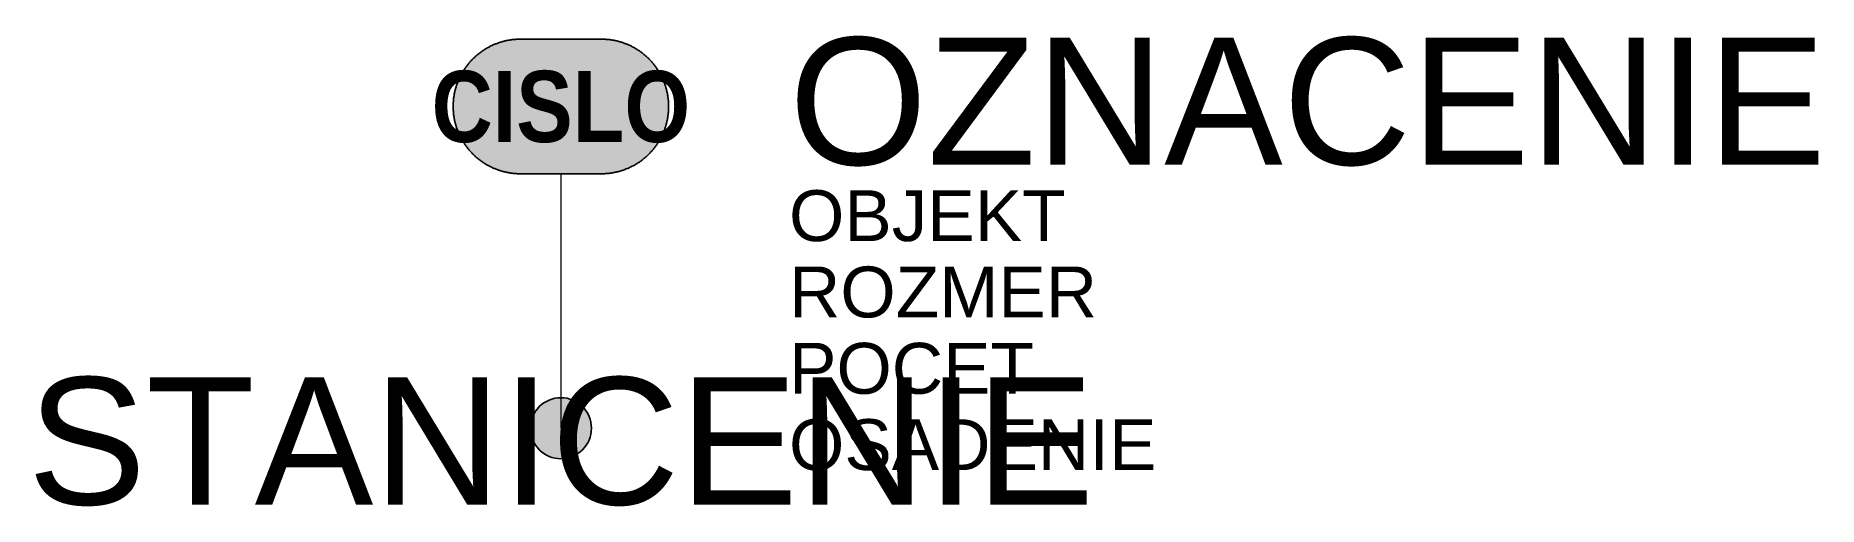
# Model space of a CAD drawing. Header units: metres. Extents: x -10.3 to 24.7, y -1.5 to 7.7.
import ezdxf
from ezdxf.enums import TextEntityAlignment as Align

# ---------------------------------------------------------------- set-up
doc = ezdxf.new("R2010")
doc.units = ezdxf.units.M
doc.layers.get('Defpoints').update_dxf_attribs({"color": 140, "lineweight": 5})
doc.styles.add('DZ', font='arialbd.ttf')
doc.styles.get("Standard").update_dxf_attribs({"font": 'arial.ttf'})

msp = doc.modelspace()

# ---------------------------------------------------------------- hatches: boundary and pattern name
at = {"true_color": 0xf1efea}
msp.add_hatch(color=7, dxfattribs=at).paths.add_polyline_path([(-0.794, 5), (-0.81, 5), (-0.827, 5), (-0.843, 5.001), (-0.859, 5.002), (-0.876, 5.003), (-0.892, 5.004), (-0.908, 5.005), (-0.925, 5.006), (-0.941, 5.008), (-0.957, 5.01), (-0.973, 5.012), (-0.989, 5.014), (-1.005, 5.017), (-1.021, 5.02), (-1.037, 5.023), (-1.053, 5.026), (-1.069, 5.029), (-1.085, 5.032), (-1.101, 5.036), (-1.116, 5.04), (-1.132, 5.044), (-1.148, 5.048), (-1.163, 5.053), (-1.179, 5.057), (-1.194, 5.062), (-1.209, 5.067), (-1.225, 5.072), (-1.24, 5.077), (-1.255, 5.083), (-1.27, 5.089), (-1.285, 5.095), (-1.3, 5.101), (-1.315, 5.107), (-1.33, 5.113), (-1.344, 5.12), (-1.359, 5.127), (-1.374, 5.134), (-1.388, 5.141), (-1.402, 5.148), (-1.417, 5.156), (-1.431, 5.164), (-1.445, 5.171), (-1.459, 5.179), (-1.473, 5.188), (-1.487, 5.196), (-1.501, 5.205), (-1.514, 5.213), (-1.528, 5.222), (-1.541, 5.231), (-1.555, 5.241), (-1.568, 5.25), (-1.581, 5.26), (-1.594, 5.269), (-1.607, 5.279), (-1.62, 5.289), (-1.632, 5.3), (-1.645, 5.31), (-1.657, 5.32), (-1.669, 5.331), (-1.682, 5.342), (-1.694, 5.353), (-1.706, 5.364), (-1.717, 5.376), (-1.729, 5.387), (-1.741, 5.399), (-1.752, 5.411), (-1.763, 5.423), (-1.774, 5.435), (-1.785, 5.447), (-1.796, 5.459), (-1.807, 5.472), (-1.817, 5.484), (-1.827, 5.497), (-1.837, 5.51), (-1.847, 5.523), (-1.857, 5.536), (-1.867, 5.549), (-1.876, 5.562), (-1.885, 5.575), (-1.894, 5.589), (-1.903, 5.602), (-1.912, 5.616), (-1.921, 5.63), (-1.929, 5.644), (-1.937, 5.658), (-1.945, 5.672), (-1.953, 5.686), (-1.961, 5.7), (-1.968, 5.714), (-1.976, 5.729), (-1.983, 5.743), (-1.99, 5.758), (-1.997, 5.772), (-2.003, 5.787), (-2.01, 5.802), (-2.016, 5.817), (-2.022, 5.832), (-2.028, 5.847), (-2.034, 5.862), (-2.039, 5.877), (-2.045, 5.892), (-2.05, 5.907), (-2.055, 5.923), (-2.059, 5.938), (-2.064, 5.954), (-2.069, 5.969), (-2.073, 5.985), (-2.077, 6), (-2.081, 6.016), (-2.084, 6.032), (-2.088, 6.048), (-2.091, 6.064), (-2.094, 6.08), (-2.097, 6.095), (-2.1, 6.111), (-2.102, 6.128), (-2.105, 6.144), (-2.107, 6.16), (-2.109, 6.176), (-2.11, 6.192), (-2.112, 6.208), (-2.113, 6.225), (-2.114, 6.241), (-2.115, 6.257), (-2.116, 6.274), (-2.116, 6.29), (-2.117, 6.306), (-2.117, 6.323), (-2.117, 6.339), (-2.116, 6.356), (-2.116, 6.372), (-2.115, 6.389), (-2.114, 6.405), (-2.113, 6.421), (-2.112, 6.437), (-2.11, 6.454), (-2.109, 6.47), (-2.107, 6.486), (-2.105, 6.502), (-2.102, 6.518), (-2.1, 6.534), (-2.097, 6.55), (-2.094, 6.566), (-2.091, 6.582), (-2.088, 6.598), (-2.084, 6.614), (-2.081, 6.63), (-2.077, 6.645), (-2.073, 6.661), (-2.069, 6.677), (-2.064, 6.692), (-2.059, 6.708), (-2.055, 6.723), (-2.05, 6.738), (-2.045, 6.754), (-2.039, 6.769), (-2.034, 6.784), (-2.028, 6.799), (-2.022, 6.814), (-2.016, 6.829), (-2.01, 6.844), (-2.003, 6.859), (-1.997, 6.874), (-1.99, 6.888), (-1.983, 6.903), (-1.976, 6.917), (-1.968, 6.932), (-1.961, 6.946), (-1.953, 6.96), (-1.945, 6.974), (-1.937, 6.988), (-1.929, 7.002), (-1.921, 7.016), (-1.912, 7.03), (-1.903, 7.043), (-1.894, 7.057), (-1.885, 7.07), (-1.876, 7.084), (-1.867, 7.097), (-1.857, 7.11), (-1.847, 7.123), (-1.837, 7.136), (-1.827, 7.149), (-1.817, 7.161), (-1.807, 7.174), (-1.796, 7.186), (-1.785, 7.199), (-1.774, 7.211), (-1.763, 7.223), (-1.752, 7.235), (-1.741, 7.247), (-1.729, 7.258), (-1.717, 7.27), (-1.706, 7.281), (-1.694, 7.292), (-1.682, 7.304), (-1.669, 7.314), (-1.657, 7.325), (-1.645, 7.336), (-1.632, 7.346), (-1.62, 7.356), (-1.607, 7.367), (-1.594, 7.376), (-1.581, 7.386), (-1.568, 7.396), (-1.555, 7.405), (-1.541, 7.414), (-1.528, 7.424), (-1.514, 7.432), (-1.501, 7.441), (-1.487, 7.45), (-1.473, 7.458), (-1.459, 7.466), (-1.445, 7.474), (-1.431, 7.482), (-1.417, 7.49), (-1.402, 7.497), (-1.388, 7.505), (-1.374, 7.512), (-1.359, 7.519), (-1.344, 7.526), (-1.33, 7.532), (-1.315, 7.539), (-1.3, 7.545), (-1.285, 7.551), (-1.27, 7.557), (-1.255, 7.563), (-1.24, 7.568), (-1.225, 7.574), (-1.209, 7.579), (-1.194, 7.584), (-1.179, 7.589), (-1.163, 7.593), (-1.148, 7.598), (-1.132, 7.602), (-1.116, 7.606), (-1.101, 7.61), (-1.085, 7.613), (-1.069, 7.617), (-1.053, 7.62), (-1.037, 7.623), (-1.021, 7.626), (-1.005, 7.629), (-0.989, 7.631), (-0.973, 7.634), (-0.957, 7.636), (-0.941, 7.638), (-0.925, 7.639), (-0.908, 7.641), (-0.892, 7.642), (-0.876, 7.643), (-0.859, 7.644), (-0.843, 7.645), (-0.827, 7.645), (-0.81, 7.646), (-0.794, 7.646), (0.794, 7.646), (0.81, 7.646), (0.827, 7.645), (0.843, 7.645), (0.859, 7.644), (0.876, 7.643), (0.892, 7.642), (0.908, 7.641), (0.924, 7.639), (0.941, 7.638), (0.957, 7.636), (0.973, 7.634), (0.989, 7.631), (1.005, 7.629), (1.021, 7.626), (1.037, 7.623), (1.053, 7.62), (1.069, 7.617), (1.085, 7.613), (1.1, 7.61), (1.116, 7.606), (1.132, 7.602), (1.147, 7.598), (1.163, 7.593), (1.178, 7.589), (1.194, 7.584), (1.209, 7.579), (1.225, 7.574), (1.24, 7.568), (1.255, 7.563), (1.27, 7.557), (1.285, 7.551), (1.3, 7.545), (1.315, 7.539), (1.33, 7.532), (1.344, 7.526), (1.359, 7.519), (1.374, 7.512), (1.388, 7.505), (1.402, 7.497), (1.417, 7.49), (1.431, 7.482), (1.445, 7.474), (1.459, 7.466), (1.473, 7.458), (1.487, 7.45), (1.501, 7.441), (1.514, 7.432), (1.528, 7.424), (1.541, 7.414), (1.554, 7.405), (1.568, 7.396), (1.581, 7.386), (1.594, 7.376), (1.607, 7.367), (1.619, 7.356), (1.632, 7.346), (1.645, 7.336), (1.657, 7.325), (1.669, 7.314), (1.682, 7.304), (1.694, 7.292), (1.706, 7.281), (1.718, 7.27), (1.729, 7.258), (1.741, 7.247), (1.752, 7.235), (1.763, 7.223), (1.774, 7.211), (1.785, 7.199), (1.796, 7.186), (1.807, 7.174), (1.817, 7.161), (1.827, 7.149), (1.837, 7.136), (1.847, 7.123), (1.857, 7.11), (1.867, 7.097), (1.876, 7.084), (1.885, 7.07), (1.894, 7.057), (1.903, 7.043), (1.912, 7.03), (1.921, 7.016), (1.929, 7.002), (1.937, 6.988), (1.945, 6.974), (1.953, 6.96), (1.961, 6.946), (1.968, 6.932), (1.976, 6.917), (1.983, 6.903), (1.99, 6.888), (1.997, 6.874), (2.003, 6.859), (2.01, 6.844), (2.016, 6.829), (2.022, 6.814), (2.028, 6.799), (2.034, 6.784), (2.039, 6.769), (2.044, 6.754), (2.05, 6.738), (2.055, 6.723), (2.059, 6.708), (2.064, 6.692), (2.069, 6.677), (2.073, 6.661), (2.077, 6.645), (2.081, 6.63), (2.084, 6.614), (2.088, 6.598), (2.091, 6.582), (2.094, 6.566), (2.097, 6.55), (2.1, 6.534), (2.102, 6.518), (2.104, 6.502), (2.107, 6.486), (2.108, 6.47), (2.11, 6.454), (2.112, 6.437), (2.113, 6.421), (2.114, 6.405), (2.115, 6.389), (2.116, 6.372), (2.116, 6.356), (2.117, 6.339), (2.117, 6.323), (2.117, 6.306), (2.116, 6.29), (2.116, 6.274), (2.115, 6.257), (2.114, 6.241), (2.113, 6.225), (2.112, 6.208), (2.11, 6.192), (2.108, 6.176), (2.107, 6.16), (2.104, 6.144), (2.102, 6.128), (2.1, 6.111), (2.097, 6.095), (2.094, 6.08), (2.091, 6.064), (2.088, 6.048), (2.084, 6.032), (2.081, 6.016), (2.077, 6), (2.073, 5.985), (2.069, 5.969), (2.064, 5.954), (2.059, 5.938), (2.055, 5.923), (2.05, 5.907), (2.044, 5.892), (2.039, 5.877), (2.034, 5.862), (2.028, 5.847), (2.022, 5.832), (2.016, 5.817), (2.01, 5.802), (2.003, 5.787), (1.997, 5.772), (1.99, 5.758), (1.983, 5.743), (1.976, 5.729), (1.968, 5.714), (1.961, 5.7), (1.953, 5.686), (1.945, 5.672), (1.937, 5.658), (1.929, 5.644), (1.921, 5.63), (1.912, 5.616), (1.903, 5.602), (1.894, 5.589), (1.885, 5.575), (1.876, 5.562), (1.867, 5.549), (1.857, 5.536), (1.847, 5.523), (1.837, 5.51), (1.827, 5.497), (1.817, 5.484), (1.807, 5.472), (1.796, 5.459), (1.785, 5.447), (1.774, 5.435), (1.763, 5.423), (1.752, 5.411), (1.741, 5.399), (1.729, 5.387), (1.718, 5.376), (1.706, 5.364), (1.694, 5.353), (1.682, 5.342), (1.669, 5.331), (1.657, 5.32), (1.645, 5.31), (1.632, 5.3), (1.619, 5.289), (1.607, 5.279), (1.594, 5.269), (1.581, 5.26), (1.568, 5.25), (1.554, 5.241), (1.541, 5.231), (1.528, 5.222), (1.514, 5.213), (1.501, 5.205), (1.487, 5.196), (1.473, 5.188), (1.459, 5.179), (1.445, 5.171), (1.431, 5.164), (1.417, 5.156), (1.402, 5.148), (1.388, 5.141), (1.374, 5.134), (1.359, 5.127), (1.344, 5.12), (1.33, 5.113), (1.315, 5.107), (1.3, 5.101), (1.285, 5.095), (1.27, 5.089), (1.255, 5.083), (1.24, 5.077), (1.225, 5.072), (1.209, 5.067), (1.194, 5.062), (1.178, 5.057), (1.163, 5.053), (1.147, 5.048), (1.132, 5.044), (1.116, 5.04), (1.1, 5.036), (1.085, 5.032), (1.069, 5.029), (1.053, 5.026), (1.037, 5.023), (1.021, 5.02), (1.005, 5.017), (0.989, 5.014), (0.973, 5.012), (0.957, 5.01), (0.941, 5.008), (0.924, 5.006), (0.908, 5.005), (0.892, 5.004), (0.876, 5.003), (0.859, 5.002), (0.843, 5.001), (0.827, 5), (0.81, 5), (0.794, 5)])
h = msp.add_hatch(color=0)
h.dxf.hatch_style = 1
h.paths.add_polyline_path([(0.6, 0, 1), (-0.6, 0, 1)])

# ---------------------------------------------------------------- linework, layer by layer
at = {"lineweight": 9}
msp.add_line((0, 5), (0, 2.5), dxfattribs=at)
at = {"color": 0, "lineweight": 9}
msp.add_line((0, 2.5), (0, 0), dxfattribs=at)
at = {"color": 253, "true_color": 0x9b9b9b}
msp.add_lwpolyline([(-0.794, 5), (-0.81, 5), (-0.827, 5), (-0.843, 5.001), (-0.859, 5.002), (-0.876, 5.003), (-0.892, 5.004), (-0.908, 5.005), (-0.925, 5.006), (-0.941, 5.008), (-0.957, 5.01), (-0.973, 5.012), (-0.989, 5.014), (-1.005, 5.017), (-1.021, 5.02), (-1.037, 5.023), (-1.053, 5.026), (-1.069, 5.029), (-1.085, 5.032), (-1.101, 5.036), (-1.116, 5.04), (-1.132, 5.044), (-1.148, 5.048), (-1.163, 5.053), (-1.179, 5.057), (-1.194, 5.062), (-1.209, 5.067), (-1.225, 5.072), (-1.24, 5.077), (-1.255, 5.083), (-1.27, 5.089), (-1.285, 5.095), (-1.3, 5.101), (-1.315, 5.107), (-1.33, 5.113), (-1.344, 5.12), (-1.359, 5.127), (-1.374, 5.134), (-1.388, 5.141), (-1.402, 5.148), (-1.417, 5.156), (-1.431, 5.164), (-1.445, 5.171), (-1.459, 5.179), (-1.473, 5.188), (-1.487, 5.196), (-1.501, 5.205), (-1.514, 5.213), (-1.528, 5.222), (-1.541, 5.231), (-1.555, 5.241), (-1.568, 5.25), (-1.581, 5.26), (-1.594, 5.269), (-1.607, 5.279), (-1.62, 5.289), (-1.632, 5.3), (-1.645, 5.31), (-1.657, 5.32), (-1.669, 5.331), (-1.682, 5.342), (-1.694, 5.353), (-1.706, 5.364), (-1.717, 5.376), (-1.729, 5.387), (-1.741, 5.399), (-1.752, 5.411), (-1.763, 5.423), (-1.774, 5.435), (-1.785, 5.447), (-1.796, 5.459), (-1.807, 5.472), (-1.817, 5.484), (-1.827, 5.497), (-1.837, 5.51), (-1.847, 5.523), (-1.857, 5.536), (-1.867, 5.549), (-1.876, 5.562), (-1.885, 5.575), (-1.894, 5.589), (-1.903, 5.602), (-1.912, 5.616), (-1.921, 5.63), (-1.929, 5.644), (-1.937, 5.658), (-1.945, 5.672), (-1.953, 5.686), (-1.961, 5.7), (-1.968, 5.714), (-1.976, 5.729), (-1.983, 5.743), (-1.99, 5.758), (-1.997, 5.772), (-2.003, 5.787), (-2.01, 5.802), (-2.016, 5.817), (-2.022, 5.832), (-2.028, 5.847), (-2.034, 5.862), (-2.039, 5.877), (-2.045, 5.892), (-2.05, 5.907), (-2.055, 5.923), (-2.059, 5.938), (-2.064, 5.954), (-2.069, 5.969), (-2.073, 5.985), (-2.077, 6), (-2.081, 6.016), (-2.084, 6.032), (-2.088, 6.048), (-2.091, 6.064), (-2.094, 6.08), (-2.097, 6.095), (-2.1, 6.111), (-2.102, 6.128), (-2.105, 6.144), (-2.107, 6.16), (-2.109, 6.176), (-2.11, 6.192), (-2.112, 6.208), (-2.113, 6.225), (-2.114, 6.241), (-2.115, 6.257), (-2.116, 6.274), (-2.116, 6.29), (-2.117, 6.306), (-2.117, 6.323), (-2.117, 6.339), (-2.116, 6.356), (-2.116, 6.372), (-2.115, 6.389), (-2.114, 6.405), (-2.113, 6.421), (-2.112, 6.437), (-2.11, 6.454), (-2.109, 6.47), (-2.107, 6.486), (-2.105, 6.502), (-2.102, 6.518), (-2.1, 6.534), (-2.097, 6.55), (-2.094, 6.566), (-2.091, 6.582), (-2.088, 6.598), (-2.084, 6.614), (-2.081, 6.63), (-2.077, 6.645), (-2.073, 6.661), (-2.069, 6.677), (-2.064, 6.692), (-2.059, 6.708), (-2.055, 6.723), (-2.05, 6.738), (-2.045, 6.754), (-2.039, 6.769), (-2.034, 6.784), (-2.028, 6.799), (-2.022, 6.814), (-2.016, 6.829), (-2.01, 6.844), (-2.003, 6.859), (-1.997, 6.874), (-1.99, 6.888), (-1.983, 6.903), (-1.976, 6.917), (-1.968, 6.932), (-1.961, 6.946), (-1.953, 6.96), (-1.945, 6.974), (-1.937, 6.988), (-1.929, 7.002), (-1.921, 7.016), (-1.912, 7.03), (-1.903, 7.043), (-1.894, 7.057), (-1.885, 7.07), (-1.876, 7.084), (-1.867, 7.097), (-1.857, 7.11), (-1.847, 7.123), (-1.837, 7.136), (-1.827, 7.149), (-1.817, 7.161), (-1.807, 7.174), (-1.796, 7.186), (-1.785, 7.199), (-1.774, 7.211), (-1.763, 7.223), (-1.752, 7.235), (-1.741, 7.247), (-1.729, 7.258), (-1.717, 7.27), (-1.706, 7.281), (-1.694, 7.292), (-1.682, 7.304), (-1.669, 7.314), (-1.657, 7.325), (-1.645, 7.336), (-1.632, 7.346), (-1.62, 7.356), (-1.607, 7.367), (-1.594, 7.376), (-1.581, 7.386), (-1.568, 7.396), (-1.555, 7.405), (-1.541, 7.414), (-1.528, 7.424), (-1.514, 7.432), (-1.501, 7.441), (-1.487, 7.45), (-1.473, 7.458), (-1.459, 7.466), (-1.445, 7.474), (-1.431, 7.482), (-1.417, 7.49), (-1.402, 7.497), (-1.388, 7.505), (-1.374, 7.512), (-1.359, 7.519), (-1.344, 7.526), (-1.33, 7.532), (-1.315, 7.539), (-1.3, 7.545), (-1.285, 7.551), (-1.27, 7.557), (-1.255, 7.563), (-1.24, 7.568), (-1.225, 7.574), (-1.209, 7.579), (-1.194, 7.584), (-1.179, 7.589), (-1.163, 7.593), (-1.148, 7.598), (-1.132, 7.602), (-1.116, 7.606), (-1.101, 7.61), (-1.085, 7.613), (-1.069, 7.617), (-1.053, 7.62), (-1.037, 7.623), (-1.021, 7.626), (-1.005, 7.629), (-0.989, 7.631), (-0.973, 7.634), (-0.957, 7.636), (-0.941, 7.638), (-0.925, 7.639), (-0.908, 7.641), (-0.892, 7.642), (-0.876, 7.643), (-0.859, 7.644), (-0.843, 7.645), (-0.827, 7.645), (-0.81, 7.646), (-0.794, 7.646), (0.794, 7.646), (0.81, 7.646), (0.827, 7.645), (0.843, 7.645), (0.859, 7.644), (0.876, 7.643), (0.892, 7.642), (0.908, 7.641), (0.924, 7.639), (0.941, 7.638), (0.957, 7.636), (0.973, 7.634), (0.989, 7.631), (1.005, 7.629), (1.021, 7.626), (1.037, 7.623), (1.053, 7.62), (1.069, 7.617), (1.085, 7.613), (1.1, 7.61), (1.116, 7.606), (1.132, 7.602), (1.147, 7.598), (1.163, 7.593), (1.178, 7.589), (1.194, 7.584), (1.209, 7.579), (1.225, 7.574), (1.24, 7.568), (1.255, 7.563), (1.27, 7.557), (1.285, 7.551), (1.3, 7.545), (1.315, 7.539), (1.33, 7.532), (1.344, 7.526), (1.359, 7.519), (1.374, 7.512), (1.388, 7.505), (1.402, 7.497), (1.417, 7.49), (1.431, 7.482), (1.445, 7.474), (1.459, 7.466), (1.473, 7.458), (1.487, 7.45), (1.501, 7.441), (1.514, 7.432), (1.528, 7.424), (1.541, 7.414), (1.554, 7.405), (1.568, 7.396), (1.581, 7.386), (1.594, 7.376), (1.607, 7.367), (1.619, 7.356), (1.632, 7.346), (1.645, 7.336), (1.657, 7.325), (1.669, 7.314), (1.682, 7.304), (1.694, 7.292), (1.706, 7.281), (1.718, 7.27), (1.729, 7.258), (1.741, 7.247), (1.752, 7.235), (1.763, 7.223), (1.774, 7.211), (1.785, 7.199), (1.796, 7.186), (1.807, 7.174), (1.817, 7.161), (1.827, 7.149), (1.837, 7.136), (1.847, 7.123), (1.857, 7.11), (1.867, 7.097), (1.876, 7.084), (1.885, 7.07), (1.894, 7.057), (1.903, 7.043), (1.912, 7.03), (1.921, 7.016), (1.929, 7.002), (1.937, 6.988), (1.945, 6.974), (1.953, 6.96), (1.961, 6.946), (1.968, 6.932), (1.976, 6.917), (1.983, 6.903), (1.99, 6.888), (1.997, 6.874), (2.003, 6.859), (2.01, 6.844), (2.016, 6.829), (2.022, 6.814), (2.028, 6.799), (2.034, 6.784), (2.039, 6.769), (2.044, 6.754), (2.05, 6.738), (2.055, 6.723), (2.059, 6.708), (2.064, 6.692), (2.069, 6.677), (2.073, 6.661), (2.077, 6.645), (2.081, 6.63), (2.084, 6.614), (2.088, 6.598), (2.091, 6.582), (2.094, 6.566), (2.097, 6.55), (2.1, 6.534), (2.102, 6.518), (2.104, 6.502), (2.107, 6.486), (2.108, 6.47), (2.11, 6.454), (2.112, 6.437), (2.113, 6.421), (2.114, 6.405), (2.115, 6.389), (2.116, 6.372), (2.116, 6.356), (2.117, 6.339), (2.117, 6.323), (2.117, 6.306), (2.116, 6.29), (2.116, 6.274), (2.115, 6.257), (2.114, 6.241), (2.113, 6.225), (2.112, 6.208), (2.11, 6.192), (2.108, 6.176), (2.107, 6.16), (2.104, 6.144), (2.102, 6.128), (2.1, 6.111), (2.097, 6.095), (2.094, 6.08), (2.091, 6.064), (2.088, 6.048), (2.084, 6.032), (2.081, 6.016), (2.077, 6), (2.073, 5.985), (2.069, 5.969), (2.064, 5.954), (2.059, 5.938), (2.055, 5.923), (2.05, 5.907), (2.044, 5.892), (2.039, 5.877), (2.034, 5.862), (2.028, 5.847), (2.022, 5.832), (2.016, 5.817), (2.01, 5.802), (2.003, 5.787), (1.997, 5.772), (1.99, 5.758), (1.983, 5.743), (1.976, 5.729), (1.968, 5.714), (1.961, 5.7), (1.953, 5.686), (1.945, 5.672), (1.937, 5.658), (1.929, 5.644), (1.921, 5.63), (1.912, 5.616), (1.903, 5.602), (1.894, 5.589), (1.885, 5.575), (1.876, 5.562), (1.867, 5.549), (1.857, 5.536), (1.847, 5.523), (1.837, 5.51), (1.827, 5.497), (1.817, 5.484), (1.807, 5.472), (1.796, 5.459), (1.785, 5.447), (1.774, 5.435), (1.763, 5.423), (1.752, 5.411), (1.741, 5.399), (1.729, 5.387), (1.718, 5.376), (1.706, 5.364), (1.694, 5.353), (1.682, 5.342), (1.669, 5.331), (1.657, 5.32), (1.645, 5.31), (1.632, 5.3), (1.619, 5.289), (1.607, 5.279), (1.594, 5.269), (1.581, 5.26), (1.568, 5.25), (1.554, 5.241), (1.541, 5.231), (1.528, 5.222), (1.514, 5.213), (1.501, 5.205), (1.487, 5.196), (1.473, 5.188), (1.459, 5.179), (1.445, 5.171), (1.431, 5.164), (1.417, 5.156), (1.402, 5.148), (1.388, 5.141), (1.374, 5.134), (1.359, 5.127), (1.344, 5.12), (1.33, 5.113), (1.315, 5.107), (1.3, 5.101), (1.285, 5.095), (1.27, 5.089), (1.255, 5.083), (1.24, 5.077), (1.225, 5.072), (1.209, 5.067), (1.194, 5.062), (1.178, 5.057), (1.163, 5.053), (1.147, 5.048), (1.132, 5.044), (1.116, 5.04), (1.1, 5.036), (1.085, 5.032), (1.069, 5.029), (1.053, 5.026), (1.037, 5.023), (1.021, 5.02), (1.005, 5.017), (0.989, 5.014), (0.973, 5.012), (0.957, 5.01), (0.941, 5.008), (0.924, 5.006), (0.908, 5.005), (0.892, 5.004), (0.876, 5.003), (0.859, 5.002), (0.843, 5.001), (0.827, 5), (0.81, 5), (0.794, 5), (-0.794, 5)], dxfattribs=at)
at = {"color": 0}
msp.add_circle((0, 0), 0.6, dxfattribs=at)

# ---------------------------------------------------------------- texts
msp.add_attdef('OZNACENIE', (4.482, 5.177), '351', height=2.5)
at = {"color": 253, "true_color": 0x9b9b9b, "style": 'DZ', "width": 0.85}
msp.add_attdef('CISLO', text='3885', height=1.4, dxfattribs=at).set_placement((0, 6.323), align=Align.MIDDLE_CENTER)
msp.add_attdef('STANICENIE', text='', height=2.5).set_placement((0, 1), align=Align.TOP_CENTER)
at = {"layer": 'Defpoints'}
for tag, p, s in [('OBJEKT', (4.482, 3.677), 'Jestvujúci'), ('ROZMER', (4.482, 2.177), ''), ('POCET', (4.482, 0.677), ''), ('OSADENIE', (4.482, -0.823), '')]:
    msp.add_attdef(tag, p, s, height=1, dxfattribs=at)

doc.saveas('drawing.dxf')
